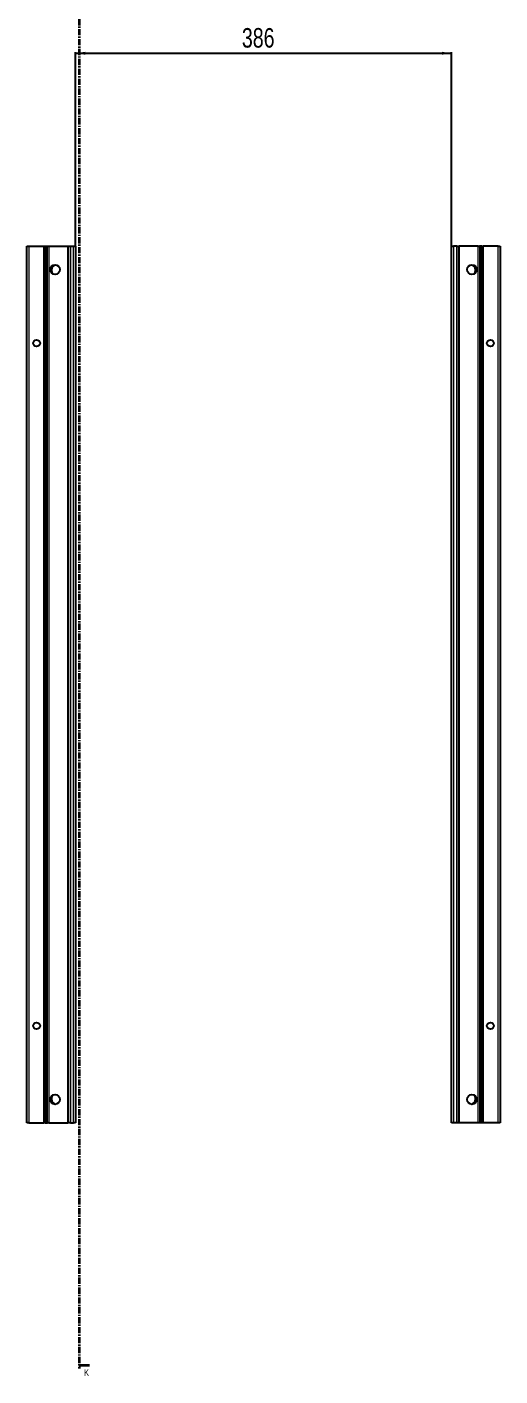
# Model space of a CAD drawing. Header units: millimetres. Extents: x -199 to 2580, y -1747 to 1507.
# Drawn here: x 1126 to 1611, y -1111 to 272 of the extents above; entities that cross this region are included whole.
import ezdxf

# ---------------------------------------------------------------- set-up
doc = ezdxf.new("R2010")
doc.units = ezdxf.units.MM
doc.linetypes.add('CENTER', pattern=[10.16, 6.35, -1.27, 1.27, -1.27])
doc.layers.add('FORMAT', color=7, linetype='Continuous')
doc.styles.add('SLDTEXTSTYLE0', font='TXT', dxfattribs={"width": 0.75})
doc.dimstyles.new('SLDDIMSTYLE0', dxfattribs={"dimtxt": 20, "dimasz": 10, "dimexe": 0, "dimexo": 0.0625, "dimgap": 5, "dimtad": 2, "dimdec": 1, "dimrnd": 1e-09, "dimzin": 12, "dimdsep": 46, "dimtxsty": 'SLDTEXTSTYLE0', "dimsah": 1, "dimcen": 0.09, "dimadec": 0, "dimazin": 3, "dimtfac": 1, "dimtofl": 0, "dimtmove": 0, "dimatfit": 3, "dimfxl": 0, "dimfrac": 2, "dimtolj": 1, "dimtzin": 12, "dimarcsym": 0})

# ---------------------------------------------------------------- blocks, each defined once
blk = doc.blocks.new('_D_4')
at = {"layer": 'FORMAT'}
for p, q in [((1175.4, 47.2), (1175.4, 246)), ((1175.4, 245), (1561.4, 245)), ((1561.4, 47.2), (1561.4, 246))]:
    blk.add_line(p, q, dxfattribs=at)
for points in [[(1175.4, 245), (1185.4, 243.5), (1185.4, 246.5)], [(1561.4, 245), (1551.4, 246.5), (1551.4, 243.5)]]:
    blk.add_solid(points, dxfattribs=at)
at = {"layer": 'FORMAT', "insert": (1346.2, 270.8), "char_height": 20, "attachment_point": 1, "style": 'SLDTEXTSTYLE0'}
blk.add_mtext('386', dxfattribs=at)

msp = doc.modelspace()

# ---------------------------------------------------------------- linework, layer by layer
at = {"color": 7, "linetype": 'CENTER', "lineweight": 35}
msp.add_line((1179.1, 1499.09), (1179.1, -1103.67), dxfattribs=at)
at = {"color": 7, "linetype": 'Continuous', "lineweight": 25}
for p, q in [((1125.67, -851.79), (1125.67, 47.21)), ((1125.67, 47.21), (1127.67, 47.21)), ((1127.67, 47.21), (1143.02, 47.21)), ((1143.02, 47.21), (1143.67, 47.21)), ((1143.67, 23.46), (1143.67, 47.21)), ((1143.67, 47.21), (1144.25, 47.21)), ((1144.25, 47.21), (1145.46, 47.21)), ((1145.46, 47.21), (1145.46, -851.79)), ((1145.46, 47.21), (1145.49, 47.21)), ((1145.49, 47.21), (1145.49, -851.79)), ((1145.49, 47.21), (1146.7, 47.21)), ((1146.7, 47.21), (1148.11, 47.21)), ((1148.11, 47.21), (1167.52, 47.21)), ((1167.52, 47.21), (1168.17, 47.21)), ((1168.17, -851.79), (1168.17, 47.21)), ((1168.17, 47.21), (1170.17, 47.21)), ((1170.17, 47.21), (1173.37, 47.21)), ((1173.37, 47.21), (1175.37, 47.21)), ((1175.37, 47.21), (1175.37, -851.79)), ((1561.37, -851.79), (1561.37, 47.21)), ((1561.37, 47.21), (1563.37, 47.21)), ((1566.57, 47.21), (1563.37, 47.21)), ((1566.57, 47.21), (1568.57, 47.21)), ((1568.57, 47.21), (1568.57, -851.79)), ((1568.57, 47.21), (1569.22, 47.21)), ((1588.62, 47.21), (1569.22, 47.21)), ((1588.62, 47.21), (1590.03, 47.21)), ((1591.24, 47.21), (1590.03, 47.21)), ((1591.24, -851.79), (1591.24, 47.21)), ((1591.27, 47.21), (1591.24, 47.21)), ((1591.27, -851.79), (1591.27, 47.21)), ((1592.48, 47.21), (1591.27, 47.21)), ((1592.48, 47.21), (1593.07, 47.21)), ((1593.07, 47.21), (1593.07, 23.46)), ((1593.07, 47.21), (1593.72, 47.21)), ((1609.07, 47.21), (1593.72, 47.21)), ((1609.07, 47.21), (1611.07, 47.21)), ((1611.07, 47.21), (1611.07, -851.79)), ((1153.72, 27.73), (1153.72, 28.14)), ((1583.02, 28.14), (1583.02, 27.73)), ((1143.73, 23.35), (1143.67, 23.46)), ((1143.67, 23.46), (1143.67, 21.96)), ((1143.67, 21.96), (1143.73, 22.06)), ((1143.67, -26.54), (1143.67, 21.96)), ((1143.73, 22.06), (1143.73, 23.35)), ((1593.07, 23.46), (1593, 23.35)), ((1593, 23.35), (1593, 22.06)), ((1593, 22.06), (1593.07, 21.96)), ((1593.07, 21.96), (1593.07, 23.46)), ((1593.07, 21.96), (1593.07, -26.54)), ((1143.73, -26.65), (1143.67, -26.54)), ((1143.67, -26.54), (1143.67, -28.04)), ((1143.73, -27.94), (1143.73, -26.65)), ((1593.07, -26.54), (1593, -26.65)), ((1593, -26.65), (1593, -27.94)), ((1593.07, -28.04), (1593.07, -26.54)), ((1143.67, -28.04), (1143.73, -27.94)), ((1143.67, -76.54), (1143.67, -28.04)), ((1593, -27.94), (1593.07, -28.04)), ((1593.07, -28.04), (1593.07, -76.54)), ((1143.73, -76.65), (1143.67, -76.54)), ((1143.67, -76.54), (1143.67, -78.04)), ((1143.67, -78.04), (1143.73, -77.94)), ((1143.67, -126.54), (1143.67, -78.04)), ((1143.73, -77.94), (1143.73, -76.65)), ((1593.07, -76.54), (1593, -76.65)), ((1593, -76.65), (1593, -77.94)), ((1593, -77.94), (1593.07, -78.04)), ((1593.07, -78.04), (1593.07, -76.54)), ((1593.07, -78.04), (1593.07, -126.54)), ((1143.73, -126.65), (1143.67, -126.54)), ((1143.67, -126.54), (1143.67, -128.04)), ((1143.67, -128.04), (1143.73, -127.94)), ((1143.67, -176.54), (1143.67, -128.04)), ((1143.73, -127.94), (1143.73, -126.65)), ((1593.07, -126.54), (1593, -126.65)), ((1593, -126.65), (1593, -127.94)), ((1593, -127.94), (1593.07, -128.04)), ((1593.07, -128.04), (1593.07, -126.54)), ((1593.07, -128.04), (1593.07, -176.54)), ((1143.73, -176.65), (1143.67, -176.54)), ((1143.67, -176.54), (1143.67, -178.04)), ((1143.67, -178.04), (1143.73, -177.94)), ((1143.67, -226.54), (1143.67, -178.04)), ((1143.73, -177.94), (1143.73, -176.65)), ((1593.07, -176.54), (1593, -176.65)), ((1593, -176.65), (1593, -177.94)), ((1593, -177.94), (1593.07, -178.04)), ((1593.07, -178.04), (1593.07, -176.54)), ((1593.07, -178.04), (1593.07, -226.54)), ((1143.73, -226.65), (1143.67, -226.54)), ((1143.67, -226.54), (1143.67, -228.04)), ((1143.67, -228.04), (1143.73, -227.94)), ((1143.67, -276.54), (1143.67, -228.04)), ((1143.73, -227.94), (1143.73, -226.65)), ((1593.07, -226.54), (1593, -226.65)), ((1593, -226.65), (1593, -227.94)), ((1593, -227.94), (1593.07, -228.04)), ((1593.07, -228.04), (1593.07, -226.54)), ((1593.07, -228.04), (1593.07, -276.54)), ((1143.73, -276.65), (1143.67, -276.54)), ((1143.67, -276.54), (1143.67, -278.04)), ((1143.73, -277.94), (1143.73, -276.65)), ((1593.07, -276.54), (1593, -276.65)), ((1593, -276.65), (1593, -277.94)), ((1593.07, -278.04), (1593.07, -276.54)), ((1143.67, -278.04), (1143.73, -277.94)), ((1143.67, -326.54), (1143.67, -278.04)), ((1593, -277.94), (1593.07, -278.04)), ((1593.07, -278.04), (1593.07, -326.54)), ((1143.73, -326.65), (1143.67, -326.54)), ((1143.67, -326.54), (1143.67, -328.04)), ((1143.67, -328.04), (1143.73, -327.94)), ((1143.67, -376.54), (1143.67, -328.04)), ((1143.73, -327.94), (1143.73, -326.65)), ((1593.07, -326.54), (1593, -326.65)), ((1593, -326.65), (1593, -327.94)), ((1593, -327.94), (1593.07, -328.04)), ((1593.07, -328.04), (1593.07, -326.54)), ((1593.07, -328.04), (1593.07, -376.54)), ((1143.73, -376.65), (1143.67, -376.54)), ((1143.67, -376.54), (1143.67, -378.04)), ((1143.67, -378.04), (1143.73, -377.94)), ((1143.67, -426.54), (1143.67, -378.04)), ((1143.73, -377.94), (1143.73, -376.65)), ((1593.07, -376.54), (1593, -376.65)), ((1593, -376.65), (1593, -377.94)), ((1593, -377.94), (1593.07, -378.04)), ((1593.07, -378.04), (1593.07, -376.54)), ((1593.07, -378.04), (1593.07, -426.54)), ((1143.73, -426.65), (1143.67, -426.54)), ((1143.67, -426.54), (1143.67, -428.04)), ((1143.67, -428.04), (1143.73, -427.94)), ((1143.67, -476.54), (1143.67, -428.04)), ((1143.73, -427.94), (1143.73, -426.65)), ((1593.07, -426.54), (1593, -426.65)), ((1593, -426.65), (1593, -427.94)), ((1593, -427.94), (1593.07, -428.04)), ((1593.07, -428.04), (1593.07, -426.54)), ((1593.07, -428.04), (1593.07, -476.54)), ((1143.73, -476.65), (1143.67, -476.54)), ((1143.67, -476.54), (1143.67, -478.04)), ((1143.67, -478.04), (1143.73, -477.94)), ((1143.67, -526.54), (1143.67, -478.04)), ((1143.73, -477.94), (1143.73, -476.65)), ((1593.07, -476.54), (1593, -476.65)), ((1593, -476.65), (1593, -477.94)), ((1593, -477.94), (1593.07, -478.04)), ((1593.07, -478.04), (1593.07, -476.54)), ((1593.07, -478.04), (1593.07, -526.54)), ((1143.73, -526.65), (1143.67, -526.54)), ((1143.67, -526.54), (1143.67, -528.04)), ((1143.67, -528.04), (1143.73, -527.94)), ((1143.67, -576.54), (1143.67, -528.04)), ((1143.73, -527.94), (1143.73, -526.65)), ((1593.07, -526.54), (1593, -526.65)), ((1593, -526.65), (1593, -527.94)), ((1593, -527.94), (1593.07, -528.04)), ((1593.07, -528.04), (1593.07, -526.54)), ((1593.07, -528.04), (1593.07, -576.54)), ((1143.73, -576.65), (1143.67, -576.54)), ((1143.67, -576.54), (1143.67, -578.04)), ((1143.67, -578.04), (1143.73, -577.94)), ((1143.67, -626.54), (1143.67, -578.04)), ((1143.73, -577.94), (1143.73, -576.65)), ((1593.07, -576.54), (1593, -576.65)), ((1593, -576.65), (1593, -577.94)), ((1593, -577.94), (1593.07, -578.04)), ((1593.07, -578.04), (1593.07, -576.54)), ((1593.07, -578.04), (1593.07, -626.54)), ((1143.73, -626.65), (1143.67, -626.54)), ((1143.67, -626.54), (1143.67, -628.04)), ((1143.67, -628.04), (1143.73, -627.94)), ((1143.67, -676.54), (1143.67, -628.04)), ((1143.73, -627.94), (1143.73, -626.65)), ((1593.07, -626.54), (1593, -626.65)), ((1593, -626.65), (1593, -627.94)), ((1593, -627.94), (1593.07, -628.04)), ((1593.07, -628.04), (1593.07, -626.54)), ((1593.07, -628.04), (1593.07, -676.54)), ((1143.73, -676.65), (1143.67, -676.54)), ((1143.67, -676.54), (1143.67, -678.04)), ((1143.73, -677.94), (1143.73, -676.65)), ((1593.07, -676.54), (1593, -676.65)), ((1593, -676.65), (1593, -677.94)), ((1593.07, -678.04), (1593.07, -676.54)), ((1143.67, -678.04), (1143.73, -677.94)), ((1143.67, -726.54), (1143.67, -678.04)), ((1593, -677.94), (1593.07, -678.04)), ((1593.07, -678.04), (1593.07, -726.54)), ((1143.73, -726.65), (1143.67, -726.54)), ((1143.67, -726.54), (1143.67, -728.04)), ((1143.67, -728.04), (1143.73, -727.94)), ((1143.67, -776.54), (1143.67, -728.04)), ((1143.73, -727.94), (1143.73, -726.65)), ((1593.07, -726.54), (1593, -726.65)), ((1593, -726.65), (1593, -727.94)), ((1593, -727.94), (1593.07, -728.04)), ((1593.07, -728.04), (1593.07, -726.54)), ((1593.07, -728.04), (1593.07, -776.54)), ((1143.73, -776.65), (1143.67, -776.54)), ((1143.67, -776.54), (1143.67, -778.04)), ((1143.67, -778.04), (1143.73, -777.94)), ((1143.67, -826.54), (1143.67, -778.04)), ((1143.73, -777.94), (1143.73, -776.65)), ((1593.07, -776.54), (1593, -776.65)), ((1593, -776.65), (1593, -777.94)), ((1593, -777.94), (1593.07, -778.04)), ((1593.07, -778.04), (1593.07, -776.54)), ((1593.07, -778.04), (1593.07, -826.54)), ((1143.73, -826.65), (1143.67, -826.54)), ((1143.67, -826.54), (1143.67, -828.04)), ((1143.67, -828.04), (1143.73, -827.94)), ((1143.67, -851.79), (1143.67, -828.04)), ((1143.73, -827.94), (1143.73, -826.65)), ((1593.07, -826.54), (1593, -826.65)), ((1593, -826.65), (1593, -827.94)), ((1593, -827.94), (1593.07, -828.04)), ((1593.07, -828.04), (1593.07, -826.54)), ((1593.07, -828.04), (1593.07, -851.79)), ((1153.72, -832.73), (1153.72, -832.32)), ((1583.02, -832.32), (1583.02, -832.73)), ((1127.67, -851.79), (1125.67, -851.79)), ((1127.67, -851.79), (1143.02, -851.79)), ((1143.67, -851.79), (1143.02, -851.79)), ((1144.25, -851.79), (1143.67, -851.79)), ((1144.25, -851.79), (1145.46, -851.79)), ((1145.46, -851.79), (1145.49, -851.79)), ((1145.49, -851.79), (1146.7, -851.79)), ((1148.11, -851.79), (1146.7, -851.79)), ((1148.11, -851.79), (1167.52, -851.79)), ((1168.17, -851.79), (1167.52, -851.79)), ((1170.17, -851.79), (1168.17, -851.79)), ((1170.17, -851.79), (1173.37, -851.79)), ((1175.37, -851.79), (1173.37, -851.79)), ((1563.37, -851.79), (1561.37, -851.79)), ((1566.57, -851.79), (1563.37, -851.79)), ((1568.57, -851.79), (1566.57, -851.79)), ((1569.22, -851.79), (1568.57, -851.79)), ((1588.62, -851.79), (1569.22, -851.79)), ((1590.03, -851.79), (1588.62, -851.79)), ((1591.24, -851.79), (1590.03, -851.79)), ((1591.27, -851.79), (1591.24, -851.79)), ((1592.48, -851.79), (1591.27, -851.79)), ((1593.07, -851.79), (1592.48, -851.79)), ((1593.72, -851.79), (1593.07, -851.79)), ((1609.07, -851.79), (1593.72, -851.79)), ((1611.07, -851.79), (1609.07, -851.79))]:
    msp.add_line(p, q, dxfattribs=at)
at = {"color": 8, "linetype": 'Continuous', "lineweight": 18}
for p, q in [((1127.67, 47.21), (1127.67, -851.79)), ((1143.02, -851.79), (1143.02, 47.21)), ((1144.25, 47.21), (1144.25, -851.79)), ((1146.7, -851.79), (1146.7, 47.21)), ((1148.11, 47.21), (1148.11, -851.79)), ((1167.52, -851.79), (1167.52, 47.21)), ((1170.17, 47.21), (1170.17, -851.79)), ((1173.37, -851.79), (1173.37, 47.21)), ((1563.37, 47.21), (1563.37, -851.79)), ((1566.57, -851.79), (1566.57, 47.21)), ((1569.22, 47.21), (1569.22, -851.79)), ((1588.62, -851.79), (1588.62, 47.21)), ((1590.03, 47.21), (1590.03, -851.79)), ((1592.48, -851.79), (1592.48, 47.21)), ((1593.72, 47.21), (1593.72, -851.79)), ((1609.07, -851.79), (1609.07, 47.21))]:
    msp.add_line(p, q, dxfattribs=at)
at = {"color": 7, "linetype": 'Continuous', "lineweight": 35}
msp.add_line((1189.74, -1100.67), (1179.1, -1100.67), dxfattribs=at)
at = {"color": 7, "linetype": 'Continuous', "lineweight": 25}
for centre, radius in [((1154.52, 23.21), 5), ((1582.22, 23.21), 5), ((1135.57, -52.29), 3.5), ((1601.17, -52.29), 3.5), ((1135.57, -752.29), 3.5), ((1601.17, -752.29), 3.5), ((1154.52, -827.79), 5), ((1582.22, -827.79), 5)]:
    msp.add_circle(centre, radius, dxfattribs=at)
for centre, radius, start, end in [((1153.22, 27.73), 0.5, 299.14074, 0), ((1583.52, 27.73), 0.5, 180, 240.85926), ((1156.02, 22.71), 5.25, 119.14074, 233.81086), ((1580.72, 22.71), 5.25, 306.18914, 60.85926), ((1156.02, -827.29), 5.25, 126.18914, 240.85926), ((1580.72, -827.29), 5.25, 299.14074, 53.81083), ((1153.22, -832.32), 0.5, 0, 60.85926), ((1583.52, -832.32), 0.5, 119.14074, 180)]:
    msp.add_arc(centre, radius, start, end, dxfattribs=at)
at = {"color": 7, "linetype": 'Continuous', "lineweight": 35}
msp.add_solid([(1179.1, -1100.67), (1186.1, -1101.79), (1186.1, -1099.55)], dxfattribs=at)

# ---------------------------------------------------------------- texts
at = {"color": 7, "linetype": 'Continuous', "insert": (1184.24, -1104.36), "char_height": 7, "attachment_point": 1, "style": 'SLDTEXTSTYLE0'}
msp.add_mtext('K', dxfattribs=at)

# ---------------------------------------------------------------- dimensions: what is measured, and where the dimension line sits
at = {"layer": 'FORMAT'}
dim = msp.add_linear_dim(base=(1561.37, 245), p1=(1175.37, 47.21), p2=(1561.37, 47.21), angle=0, dimstyle='SLDDIMSTYLE0', dxfattribs=at)
dim.commit()
dim.dimension.update_dxf_attribs({"geometry": '_D_4', "text_midpoint": (1368.37, 245), "dimtype": 160})

doc.saveas('drawing.dxf')
